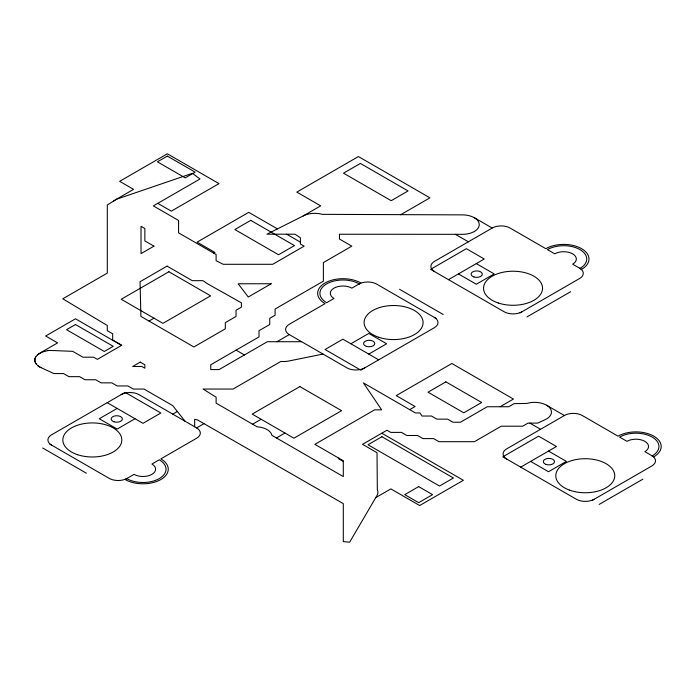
<?xml version="1.0" encoding="UTF-8"?>
<svg xmlns="http://www.w3.org/2000/svg" width="696" height="696" viewBox="0 0 696 696"><rect width="100%" height="100%" fill="white"/><g stroke="black" fill="none" stroke-linecap="round" stroke-linejoin="round"><path stroke-width="1.04" d="M185.101 421.263L172.747 405.637L144.002 389.047L133.275 389.047L127.907 385.949L117.18 385.949L111.821 382.852L101.094 382.852L95.726 379.755L84.999 379.755L79.64 376.658L68.913 376.658L63.545 373.561L53.905 373.561L41.151 367.697C37.045 366.157 32.903 361.241 35.766 356.883M34.835 359.684L34.809 360.154M34.878 359.206L34.983 358.727M35.105 358.257L35.296 357.796M35.453 357.396L37.497 354.803M113.413 201.318L113.883 200.926M37.575 354.743L38.054 354.351M37.506 354.795L42.082 352.072L48.12 350.566M114.37 200.535L114.901 200.17M38.55 353.968L39.098 353.611M115.458 199.822L133.562 189.356L119.66 181.325L167.336 153.799L218.979 183.622L171.303 211.14L157.801 203.345M39.655 353.255L57.611 342.884L45.692 336.003L75.49 318.794L121.548 345.381M213.776 253.17L214.977 252.474L197.099 242.147L248.75 212.332L277.443 228.897M303.195 215.951L320.665 205.859L296.827 192.096L358.405 156.548L429.919 197.838L400.505 214.82M149.014 321.065L153.99 318.194M117.163 408.413L99.284 418.74L117.163 429.058L135.041 418.74M276.965 341.71L289.301 334.593L346.913 367.853A12.641 7.299 0 0 0 364.791 367.853M579.994 268.412A23.038 13.302 0 0 0 579.994 249.603A23.038 13.302 0 0 0 547.421 249.603L554.764 253.849A12.641 7.299 0 0 1 572.643 253.849A12.641 7.299 0 0 1 572.643 264.167L581.586 269.326A25.282 14.599 0 0 0 581.586 248.681A25.282 14.599 0 0 0 545.829 248.681L510.072 228.044A12.641 7.299 0 0 0 492.194 228.044L434.582 261.305A12.641 7.299 0 0 0 434.582 271.623M172.782 414.146L177.376 411.493M448.494 279.653L484.251 259.008L466.372 248.681L430.615 269.326L504.113 311.764A12.641 7.299 0 0 0 521.991 311.764M121.13 394.649A12.641 7.299 0 0 1 139.009 394.649L196.62 427.91L203.971 423.664M350.88 343.763L368.758 333.445L386.637 343.763L368.758 354.09M252.578 424.212L261.13 419.27M276.416 437.975L284.969 433.034M520.008 312.913L579.603 278.504A12.641 7.299 0 0 0 579.603 268.186M526.959 316.924L570.659 291.694M409.692 409.631L415.103 406.516L396.224 395.615L451.852 363.503L513.43 399.06L500.128 406.742M338.813 458.168L338.221 458.507L343.302 461.448M375.762 497.614L390.856 488.905L419.662 505.531L463.362 480.301L381.921 433.277M652.204 455.897A23.038 13.302 0 0 0 652.204 437.088A23.038 13.302 0 0 0 619.631 437.088L626.974 441.334A12.641 7.299 0 0 1 644.853 441.334A12.641 7.299 0 0 1 644.853 451.652L653.796 456.811A25.282 14.599 0 0 0 653.796 436.166A25.282 14.599 0 0 0 618.039 436.166L582.282 415.521A12.641 7.299 0 0 0 564.404 415.521L506.792 448.781A12.641 7.299 0 0 0 506.792 459.108M520.704 467.138L556.461 446.493L538.582 436.166L502.825 456.811L576.323 499.25A12.641 7.299 0 0 0 594.201 499.25M592.218 500.398L651.804 465.989A12.641 7.299 0 0 0 651.804 455.663M599.169 504.409L642.869 479.179M323.048 354.073L288.91 360.98A16.852 9.735 0 0 1 282.402 361.511L280.906 361.415L233.056 389.047L203.032 389.047L216.108 397.164L216.108 403.149L257.102 426.822L258.138 426.9A16.852 9.735 0 0 1 271.91 435.331L343.302 476.586L343.302 460.761L314.862 444.344L374.631 409.84L381.652 409.84L363.434 382.922L415.408 412.937L419.94 412.937L422.037 416.034L431.503 416.034L436.862 419.131L447.589 419.131L452.957 422.22L460.447 422.22L487.261 406.742L508.715 406.742L514.083 403.645L526.898 403.428A16.852 9.735 0 0 1 545.507 404.663L546.717 405.316A16.852 9.735 0 0 1 545.09 419.705L537.669 423.107L528.047 423.107L522.679 426.204L501.224 426.204L474.411 441.69L438.993 441.69L433.625 438.593L422.898 438.593L417.539 435.496L406.812 435.496L401.444 432.399L390.717 432.399L386.976 430.232L362.538 444.344L377.014 452.696L377.336 489.819A16.852 9.735 0 0 1 377.032 495.465L349.636 542.201L343.302 541.601L343.302 503.617L197.603 419.993L194.654 419.288L194.654 426.779M49.747 350.419L48.128 350.566M49.755 350.419L72.715 351.332L82.876 357.196L93.603 357.196L97.344 359.353L121.783 345.251L112.674 339.996L112.674 333.802L107.306 330.704L107.306 325.502L62.779 298.801L107.306 273.093L107.306 204.972L116.397 199.282L192.409 173.313L200.004 178.976L153.364 205.903L178.567 220.449L178.567 232.838L216.108 254.519L216.108 260.713L223.207 264.297L272.719 264.297L304.135 246.158L300.394 244L300.394 237.806L295.026 234.204L266.933 234.178L303.639 215.725A16.852 9.735 0 0 1 322.213 214.351L462.422 214.873A16.843 9.718 0 0 1 474.315 217.718L492.194 228.044M301.638 341.71L267.36 341.71L219.083 369.585L210.749 369.585L210.749 364.765L259.016 336.899L259.016 330.704L269.743 324.51L269.743 318.316L275.103 315.218L275.103 309.024L323.379 281.158L323.379 262.575L351.811 246.158L339.465 239.032L339.465 234.239L462.37 234.335A16.852 9.735 0 0 0 477.961 228.34A16.852 9.735 0 0 0 474.333 217.726M41.064 367.653L40.446 367.34M39.829 367.01L39.263 366.67M455.402 234.326L468.356 241.808M476.299 263.593L494.177 273.92L476.299 284.238L458.42 273.92M399.548 289.292L443.256 314.522M436.296 318.533L376.71 284.125A12.641 7.299 0 0 0 358.832 284.125M286.621 234.195L300.394 242.147M546.525 405.202L564.404 415.521M529.865 423.107L540.566 429.284M548.509 451.078L566.387 461.396L548.509 471.723L530.63 461.396M378.694 359.823L342.937 339.178L325.058 349.496L360.815 370.142L434.313 327.712A12.641 7.299 0 0 0 434.313 317.385M236.075 350.14L244.418 354.96M107.228 402.68L142.984 423.325L160.863 413.006L125.106 392.361L51.608 434.791A12.641 7.299 0 0 0 51.608 445.118M49.616 443.97L109.211 478.378A12.641 7.299 0 0 0 127.09 478.378M42.665 447.98L86.365 473.21M38.706 366.314L38.21 365.931M36.14 363.869L35.844 363.425M35.566 362.973L35.357 362.52M35.122 361.981L35.017 361.581M34.896 361.111L34.843 360.632M126.698 478.604A23.038 13.302 0 0 0 159.271 478.604A23.038 13.302 0 0 0 159.271 459.795L151.919 464.041A12.641 7.299 0 0 1 151.919 474.359A12.641 7.299 0 0 1 134.041 474.359L125.106 479.518A25.282 14.599 0 0 0 160.863 479.518A25.282 14.599 0 0 0 160.863 458.882L196.62 438.236A12.641 7.299 0 0 0 196.62 427.91M359.223 283.898A23.038 13.302 0 0 0 326.65 283.898A23.038 13.302 0 0 0 326.65 302.708L333.993 298.462A12.641 7.299 0 0 1 333.993 288.144A12.641 7.299 0 0 1 351.871 288.144L360.815 282.976A25.282 14.599 0 0 0 325.058 282.976A25.282 14.599 0 0 0 325.058 303.621L289.301 324.266A12.641 7.299 0 0 0 289.301 334.593M167.336 156.095L157.4 161.829L185.214 177.88L195.141 172.147L167.336 156.095M153.964 246.158L141.018 253.631L141.018 226.304L144.855 228.514L144.855 240.903L153.964 246.158M167.075 266.116L140.035 281.723L140.914 316.384L193.888 346.973L225.304 328.834L225.304 322.639L236.031 316.445L236.031 310.251L241.399 307.154L241.399 302.83L207.478 283.759L202.98 280.662L192.27 280.662L167.075 266.116M250.734 220.354L234.848 229.532L278.548 254.762L294.434 245.592L250.734 220.354M75.49 324.527L66.555 329.695L104.296 351.48L113.239 346.321L75.49 324.527M168.884 271.745L121.217 299.271L162.925 323.353L210.601 295.835L168.884 271.745M360.397 163.429L343.511 173.174L391.187 200.7L408.074 190.956L360.397 163.429M271.188 283.759L248.255 297.001L238.162 283.759L271.188 283.759M140.253 362.111L132.675 366.488L141.871 366.488L144.855 368.201L144.855 364.765L140.253 362.111M299.872 386.584L252.196 414.111L293.912 438.193L341.579 410.675L299.872 386.584M445.892 381.86L428.014 392.179L463.771 412.824L481.649 402.497L445.892 381.86M381.921 436.723L368.01 444.744L439.524 486.034L453.435 478.004L381.921 436.723M418.67 486.608L404.767 494.638L418.67 502.669L432.573 494.638L418.67 486.608M113.953 421.776A5.62 3.245 0 0 0 122.383 418.966A5.62 3.245 0 0 0 113.953 416.156A5.62 3.245 0 0 0 113.953 421.776M77.578 454.705A29.502 17.035 0 0 0 121.826 439.95A29.502 17.035 0 0 0 77.578 425.204A29.502 17.035 0 0 0 77.578 454.705M473.889 276.956A5.62 3.245 0 0 0 482.319 274.146A5.62 3.245 0 0 0 473.889 271.336A5.62 3.245 0 0 0 473.889 276.956M498.301 303.004A29.502 17.035 0 0 0 542.549 288.248A29.502 17.035 0 0 0 498.301 273.502A29.502 17.035 0 0 0 498.301 303.004M546.099 464.441A5.62 3.245 0 0 0 554.529 461.631A5.62 3.245 0 0 0 546.099 458.821A5.62 3.245 0 0 0 546.099 464.441M569.415 490.097A29.502 17.035 0 0 0 614.733 476.482A29.502 17.035 0 0 0 571.642 460.63A29.502 17.035 0 0 0 569.415 490.097M366.348 346.347A5.62 3.245 0 0 0 374.779 343.537A5.62 3.245 0 0 0 366.348 340.727A5.62 3.245 0 0 0 366.348 346.347M378.841 337.299A29.502 17.035 0 0 0 423.09 322.544A29.502 17.035 0 0 0 378.841 307.797A29.502 17.035 0 0 0 378.841 337.299"/></g></svg>
